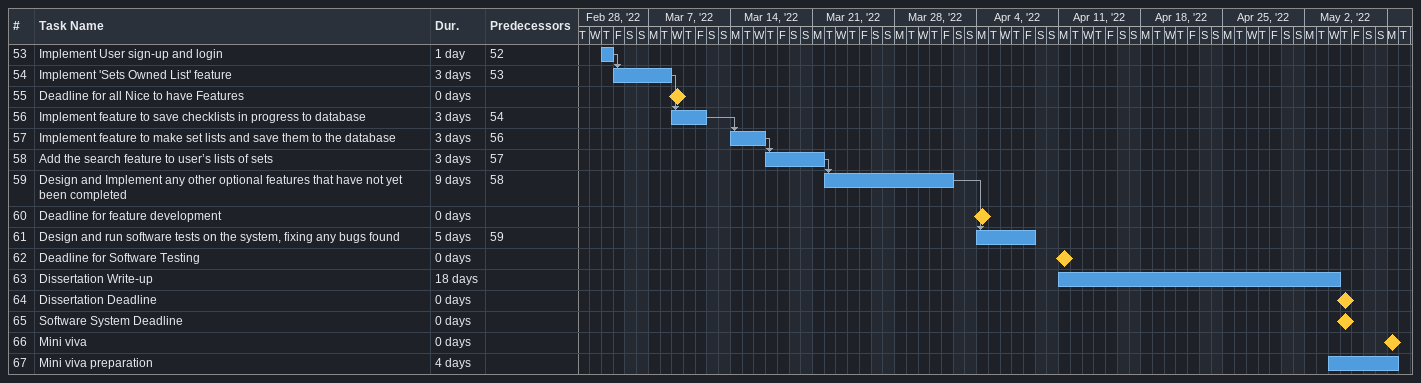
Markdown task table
| ID | Level | Task | Duration | Start | Finish | Predecessors |
|---|---|---|---|---|---|---|
| 53 | 1 | Implement User sign-up and login | 1d | 2022-03-03 | 2022-03-03 | 52 |
| 54 | 1 | Implement 'Sets Owned List' feature | 3d | 2022-03-04 | 2022-03-08 | 53 |
| 55 | 1 | Deadline for all Nice to have Features | 0d | 2022-03-09 | 2022-03-09 |  |
| 56 | 1 | Implement feature to save checklists in progress to database | 3d | 2022-03-09 | 2022-03-11 | 54 |
| 57 | 1 | Implement feature to make set lists and save them to the database | 3d | 2022-03-14 | 2022-03-16 | 56 |
| 58 | 1 | Add the search feature to user’s lists of sets | 3d | 2022-03-17 | 2022-03-21 | 57 |
| 59 | 1 | Design and Implement any other optional features that have not yet been completed | 9d | 2022-03-22 | 2022-04-01 | 58 |
| 60 | 1 | Deadline for feature development | 0d | 2022-04-04 | 2022-04-04 |  |
| 61 | 1 | Design and run software tests on the system, fixing any bugs found | 5d | 2022-04-04 | 2022-04-08 | 59 |
| 62 | 1 | Deadline for Software Testing | 0d | 2022-04-11 | 2022-04-11 |  |
| 63 | 1 | Dissertation Write-up | 18d | 2022-04-11 | 2022-05-04 |  |
| 64 | 1 | Dissertation Deadline | 0d | 2022-05-05 | 2022-05-05 |  |
| 65 | 1 | Software System Deadline | 0d | 2022-05-05 | 2022-05-05 |  |
| 66 | 1 | Mini viva | 0d | 2022-05-09 | 2022-05-09 |  |
| 67 | 1 | Mini viva preparation | 4d | 2022-05-04 | 2022-05-09 |  |
